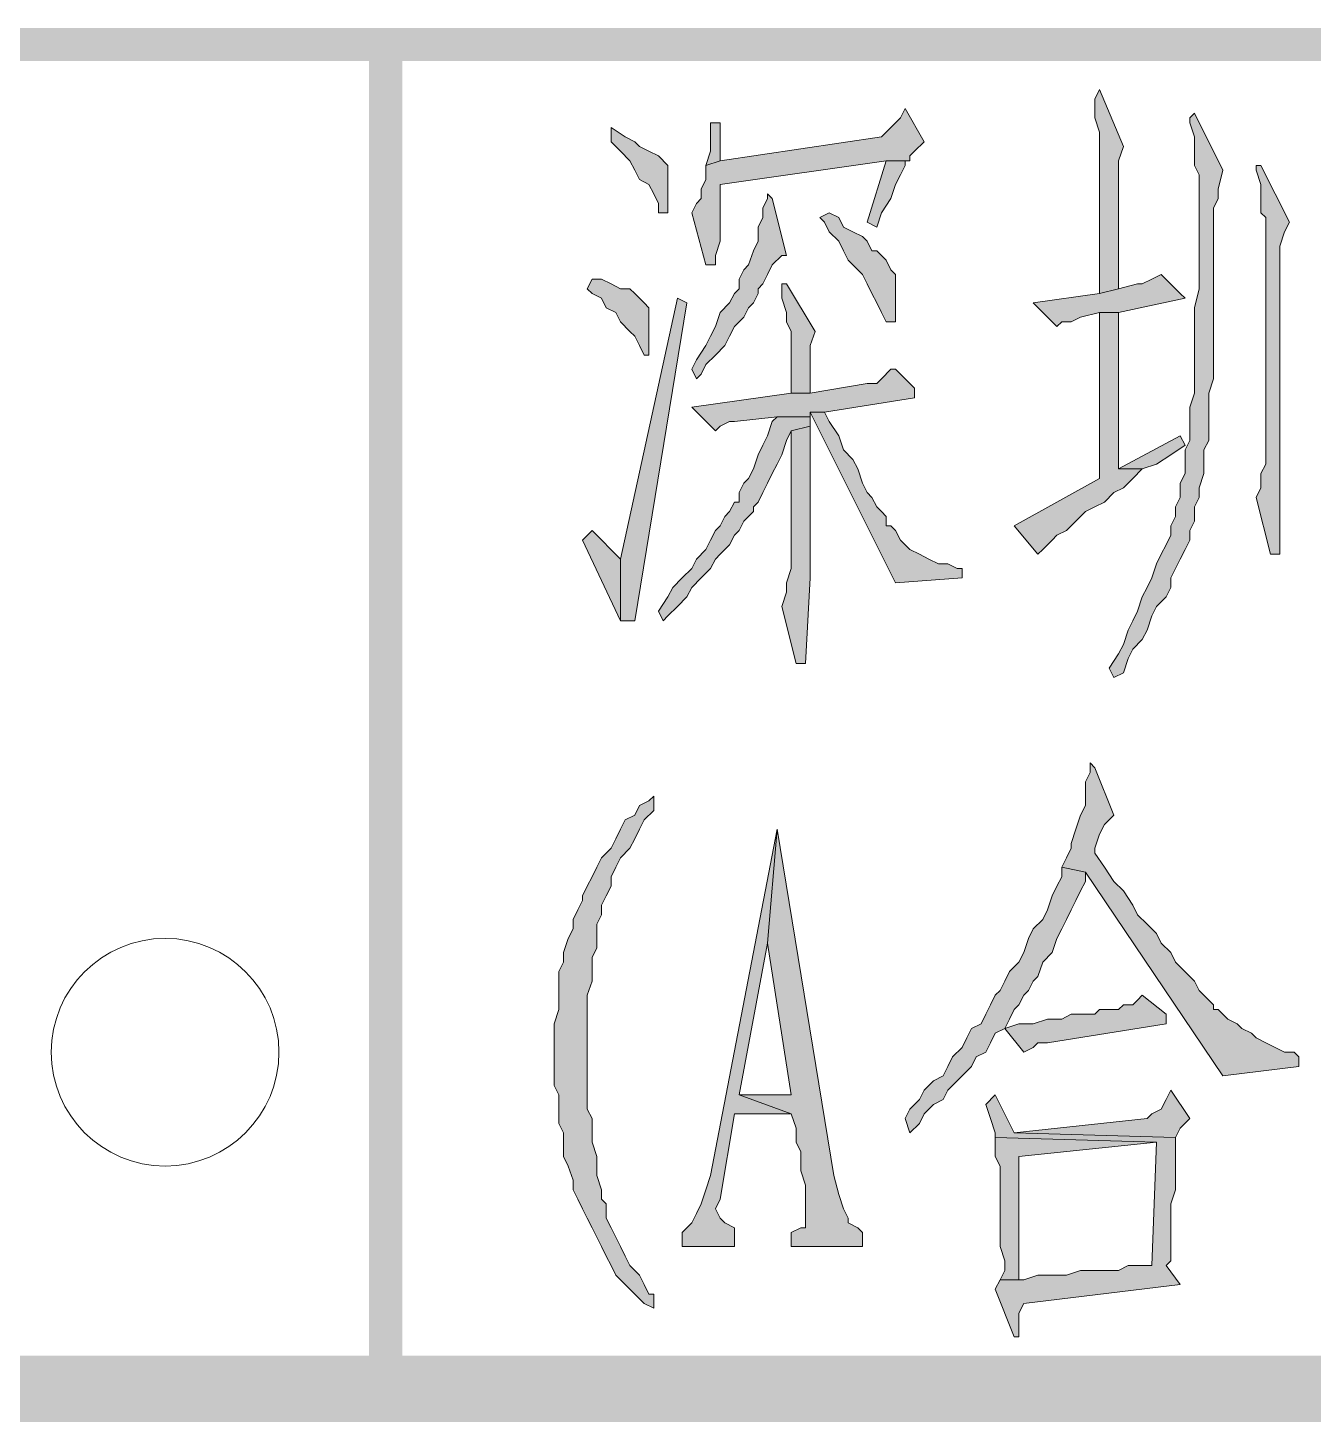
# Model space of a CAD drawing. Header units: millimetres. Extents: x 24 to 410, y 10 to 282.
# Drawn here: x 118.92 to 130.39, y 9.65 to 22.1 of the extents above; entities that cross this region are included whole.
import ezdxf

# ---------------------------------------------------------------- set-up
doc = ezdxf.new("R2010")
doc.units = ezdxf.units.MM

msp = doc.modelspace()

# ---------------------------------------------------------------- hatches: boundary and pattern name
h = msp.add_hatch(color=7)
h.dxf.hatch_style = 2
h.paths.add_polyline_path([(30.098965, 22.098), (30.098965, 21.801667), (410.082965, 22.098)])
h = msp.add_hatch(color=7)
h.dxf.hatch_style = 2
h.paths.add_polyline_path([(30.098965, 21.801667), (410.082965, 22.098), (410.082965, 21.801667)])
h = msp.add_hatch(color=7)
h.dxf.hatch_style = 2
h.paths.add_polyline_path([(122.258667, 21.971), (121.962333, 21.971), (122.258667, 9.948333)])
h = msp.add_hatch(color=7)
h.dxf.hatch_style = 2
h.paths.add_polyline_path([(121.962333, 21.971), (122.258667, 9.948333), (121.962333, 9.948333)])
h = msp.add_hatch(color=7)
h.dxf.hatch_style = 2
h.paths.add_polyline_path([(128.481667, 21.547667), (128.439333, 21.463), (128.439333, 21.293667), (128.481667, 21.166667), (128.481667, 19.727333), (128.651, 19.769667), (128.651, 20.785667), (128.651, 20.828), (128.651, 20.912667), (128.693333, 21.039667)])
h = msp.add_hatch(color=7)
h.dxf.hatch_style = 2
h.paths.add_polyline_path([(126.746, 21.378333), (126.703667, 21.293667), (126.619, 21.209), (126.576667, 21.166667), (126.534333, 21.124333), (125.095, 20.912667), (124.968, 20.870333), (124.968, 20.743333), (124.925667, 20.658667), (124.925667, 20.574), (124.883333, 20.531667), (124.841, 20.447), (124.968, 19.981333), (125.052667, 19.981333), (125.052667, 20.066), (125.095, 20.193), (125.095, 20.701), (126.576667, 20.912667), (126.788333, 20.912667), (126.788333, 20.955), (126.830667, 20.997333), (126.915333, 21.082)])
h = msp.add_hatch(color=7)
h.dxf.hatch_style = 2
h.paths.add_polyline_path([(129.328333, 21.336), (129.286, 21.293667), (129.286, 21.251333), (129.328333, 21.124333), (129.328333, 20.870333), (129.370667, 20.785667), (129.370667, 19.769667), (129.328333, 19.600333), (129.328333, 18.838333), (129.286, 18.711333), (129.286, 18.415), (129.243667, 18.330333), (129.243667, 18.118667), (129.201333, 18.034), (129.201333, 17.907), (129.159, 17.822333), (129.159, 17.737667), (129.116667, 17.653), (129.116667, 17.568333), (129.074333, 17.483667), (129.032, 17.399), (128.989667, 17.314333), (128.947333, 17.187333), (128.905, 17.102667), (128.862667, 17.018), (128.820333, 16.891), (128.778, 16.806333), (128.735667, 16.721667), (128.693333, 16.594667), (128.651, 16.51), (128.566333, 16.383), (128.608667, 16.298333), (128.693333, 16.340667), (128.735667, 16.467667), (128.778, 16.552333), (128.862667, 16.637), (128.905, 16.721667), (128.947333, 16.848667), (128.989667, 16.933333), (129.074333, 17.018), (129.116667, 17.102667), (129.116667, 17.187333), (129.159, 17.272), (129.201333, 17.356667), (129.243667, 17.441333), (129.286, 17.526), (129.286, 17.610667), (129.328333, 17.695333), (129.328333, 17.822333), (129.370667, 17.907), (129.370667, 17.991667), (129.413, 18.118667), (129.413, 18.330333), (129.455333, 18.415), (129.455333, 18.838333), (129.497667, 18.965333), (129.497667, 20.489333), (129.54, 20.574), (129.54, 20.658667), (129.582333, 20.828)])
h = msp.add_hatch(color=7)
h.dxf.hatch_style = 2
h.paths.add_polyline_path([(124.121333, 21.209), (124.121333, 21.082), (124.163667, 21.039667), (124.206, 20.997333), (124.290667, 20.912667), (124.333, 20.828), (124.375333, 20.743333), (124.46, 20.701), (124.502333, 20.616333), (124.544667, 20.531667), (124.544667, 20.447), (124.629333, 20.447), (124.629333, 20.870333), (124.544667, 20.955), (124.46, 20.997333), (124.375333, 21.039667), (124.333, 21.082), (124.248333, 21.124333)])
h = msp.add_hatch(color=7)
h.dxf.hatch_style = 2
h.paths.add_polyline_path([(125.095, 21.251333), (125.010333, 21.251333), (125.010333, 21.124333), (125.010333, 20.997333), (124.968, 20.870333), (125.095, 20.912667)])
h = msp.add_hatch(color=7)
h.dxf.hatch_style = 2
h.paths.add_polyline_path([(126.788333, 20.912667), (126.576667, 20.912667), (126.407333, 20.362333), (126.492, 20.32), (126.534333, 20.447), (126.619, 20.574), (126.661333, 20.701), (126.703667, 20.785667), (126.746, 20.870333), (126.746, 20.912667)])
h = msp.add_hatch(color=7)
h.dxf.hatch_style = 2
h.paths.add_polyline_path([(129.921, 20.870333), (129.878667, 20.870333), (129.878667, 20.828), (129.921, 20.701), (129.921, 20.447), (129.963333, 20.404667), (129.963333, 18.499667), (129.963333, 18.288), (129.963333, 18.203333), (129.921, 18.118667), (129.921, 17.991667), (129.878667, 17.907), (130.005667, 17.399), (130.090333, 17.399), (130.090333, 18.034), (130.090333, 20.150667), (130.132667, 20.277667), (130.175, 20.362333)])
h = msp.add_hatch(color=7)
h.dxf.hatch_style = 2
h.paths.add_polyline_path([(125.518333, 20.616333), (125.518333, 20.574), (125.476, 20.489333), (125.476, 20.404667), (125.433667, 20.32), (125.433667, 20.193), (125.391333, 20.108333), (125.349, 19.981333), (125.306667, 19.939), (125.264333, 19.854333), (125.264333, 19.769667), (125.222, 19.727333), (125.179667, 19.642667), (125.095, 19.558), (125.052667, 19.431), (125.010333, 19.346333), (124.968, 19.261667), (124.883333, 19.134667), (124.841, 19.05), (124.883333, 18.965333), (124.925667, 19.007667), (124.968, 19.092333), (125.052667, 19.177), (125.137333, 19.261667), (125.179667, 19.346333), (125.222, 19.431), (125.306667, 19.515667), (125.349, 19.600333), (125.391333, 19.642667), (125.433667, 19.727333), (125.433667, 19.769667), (125.476, 19.812), (125.518333, 19.896667), (125.560667, 19.981333), (125.645333, 20.066), (125.687667, 20.066), (125.560667, 20.574)])
h = msp.add_hatch(color=7)
h.dxf.hatch_style = 2
h.paths.add_polyline_path([(126.068667, 20.447), (125.984, 20.404667), (126.026333, 20.362333), (126.068667, 20.277667), (126.153333, 20.193), (126.195667, 20.108333), (126.238, 20.023667), (126.322667, 19.939), (126.365, 19.896667), (126.407333, 19.812), (126.449667, 19.727333), (126.492, 19.642667), (126.534333, 19.558), (126.576667, 19.473333), (126.661333, 19.473333), (126.661333, 19.642667), (126.661333, 19.896667), (126.619, 19.939), (126.576667, 20.023667), (126.492, 20.108333), (126.449667, 20.108333), (126.407333, 20.193), (126.365, 20.235333), (126.280333, 20.277667), (126.195667, 20.32), (126.153333, 20.404667)])
h = msp.add_hatch(color=7)
h.dxf.hatch_style = 2
h.paths.add_polyline_path([(123.952, 19.854333), (123.909667, 19.769667), (123.952, 19.727333), (124.036667, 19.685), (124.079, 19.600333), (124.163667, 19.558), (124.206, 19.473333), (124.290667, 19.388667), (124.333, 19.346333), (124.375333, 19.261667), (124.417667, 19.177), (124.46, 19.177), (124.46, 19.346333), (124.46, 19.600333), (124.417667, 19.642667), (124.333, 19.727333), (124.290667, 19.769667), (124.206, 19.769667), (124.121333, 19.812), (124.036667, 19.854333)])
h = msp.add_hatch(color=7)
h.dxf.hatch_style = 2
h.paths.add_polyline_path([(125.687667, 19.812), (125.645333, 19.812), (125.645333, 19.685), (125.687667, 19.558), (125.687667, 19.473333), (125.73, 19.388667), (125.73, 18.838333), (125.899333, 18.838333), (125.899333, 19.261667), (125.941667, 19.388667)])
h = msp.add_hatch(color=7)
h.dxf.hatch_style = 2
h.paths.add_polyline_path([(129.032, 19.896667), (128.947333, 19.854333), (128.862667, 19.812), (128.820333, 19.812), (128.651, 19.769667), (128.481667, 19.727333), (127.889, 19.642667), (128.100667, 19.431), (128.143, 19.473333), (128.227667, 19.473333), (128.312333, 19.515667), (128.481667, 19.558), (128.651, 19.558), (129.243667, 19.685), (129.201333, 19.727333)])
h = msp.add_hatch(color=7)
h.dxf.hatch_style = 2
h.paths.add_polyline_path([(124.714, 19.685), (124.206, 17.356667), (124.206, 16.806333), (124.333, 16.806333), (124.798667, 19.642667)])
h = msp.add_hatch(color=7)
h.dxf.hatch_style = 2
h.paths.add_polyline_path([(128.651, 19.558), (128.481667, 19.558), (128.481667, 18.076333), (127.719667, 17.653), (127.931333, 17.399), (127.973667, 17.441333), (128.016, 17.483667), (128.058333, 17.526), (128.100667, 17.568333), (128.185333, 17.610667), (128.227667, 17.653), (128.27, 17.695333), (128.354667, 17.78), (128.439333, 17.822333), (128.524, 17.864667), (128.608667, 17.949333), (128.693333, 17.991667), (128.778, 18.076333), (128.862667, 18.161), (128.651, 18.161), (128.651, 18.245667), (128.651, 18.838333), (128.651, 19.007667)])
h = msp.add_hatch(color=7)
h.dxf.hatch_style = 2
h.paths.add_polyline_path([(126.661333, 19.05), (126.619, 19.05), (126.534333, 18.965333), (126.492, 18.923), (126.407333, 18.923), (125.899333, 18.838333), (125.73, 18.838333), (124.841, 18.711333), (125.052667, 18.499667), (125.095, 18.542), (125.179667, 18.584333), (125.222, 18.584333), (125.603, 18.626667), (125.899333, 18.626667), (125.899333, 18.669), (126.026333, 18.669), (126.830667, 18.796), (126.830667, 18.880667)])
h = msp.add_hatch(color=7)
h.dxf.hatch_style = 2
h.paths.add_polyline_path([(126.026333, 18.669), (125.899333, 18.669), (126.661333, 17.145), (127.254, 17.187333), (127.254, 17.272), (127.211667, 17.272), (127.127, 17.314333), (127.042333, 17.314333), (126.957667, 17.356667), (126.873, 17.399), (126.788333, 17.441333), (126.746, 17.483667), (126.703667, 17.526), (126.661333, 17.610667), (126.619, 17.653), (126.576667, 17.653), (126.576667, 17.737667), (126.534333, 17.78), (126.492, 17.822333), (126.449667, 17.907), (126.407333, 17.949333), (126.365, 18.034), (126.322667, 18.161), (126.280333, 18.245667), (126.195667, 18.330333), (126.153333, 18.457333), (126.068667, 18.584333)])
h = msp.add_hatch(color=7)
h.dxf.hatch_style = 2
h.paths.add_polyline_path([(125.899333, 18.626667), (125.603, 18.626667), (125.560667, 18.584333), (125.518333, 18.457333), (125.476, 18.372667), (125.433667, 18.288), (125.391333, 18.161), (125.349, 18.076333), (125.306667, 18.034), (125.264333, 17.949333), (125.264333, 17.864667), (125.222, 17.864667), (125.179667, 17.78), (125.137333, 17.737667), (125.095, 17.653), (125.052667, 17.610667), (125.010333, 17.526), (124.968, 17.441333), (124.883333, 17.356667), (124.841, 17.272), (124.756333, 17.187333), (124.671667, 17.102667), (124.629333, 17.018), (124.544667, 16.891), (124.587, 16.806333), (124.629333, 16.848667), (124.714, 16.933333), (124.798667, 17.018), (124.841, 17.102667), (124.925667, 17.187333), (125.010333, 17.272), (125.052667, 17.356667), (125.095, 17.399), (125.179667, 17.483667), (125.222, 17.568333), (125.264333, 17.610667), (125.306667, 17.695333), (125.349, 17.737667), (125.391333, 17.78), (125.391333, 17.822333), (125.433667, 17.864667), (125.476, 17.949333), (125.518333, 18.034), (125.560667, 18.118667), (125.603, 18.203333), (125.645333, 18.288), (125.687667, 18.415), (125.73, 18.499667), (125.899333, 18.542)])
h = msp.add_hatch(color=7)
h.dxf.hatch_style = 2
h.paths.add_polyline_path([(125.899333, 18.542), (125.73, 18.499667), (125.73, 17.272), (125.687667, 17.145), (125.687667, 17.060333), (125.645333, 16.933333), (125.772333, 16.425333), (125.857, 16.425333), (125.899333, 17.187333), (125.899333, 18.118667), (125.899333, 18.245667)])
h = msp.add_hatch(color=7)
h.dxf.hatch_style = 2
h.paths.add_polyline_path([(129.201333, 18.457333), (128.651, 18.161), (128.862667, 18.161), (128.989667, 18.203333), (129.116667, 18.288), (129.243667, 18.372667)])
h = msp.add_hatch(color=7)
h.dxf.hatch_style = 2
h.paths.add_polyline_path([(123.952, 17.610667), (123.867333, 17.526), (124.206, 16.806333), (124.206, 17.356667)])
h = msp.add_hatch(color=7)
h.dxf.hatch_style = 2
h.paths.add_polyline_path([(128.397, 15.536333), (128.397, 15.451667), (128.354667, 15.367), (128.354667, 15.155333), (128.312333, 15.070667), (128.27, 14.943667), (128.227667, 14.816667), (128.227667, 14.774333), (128.185333, 14.689667), (128.143, 14.605), (128.354667, 14.562667), (129.582333, 12.742333), (130.259667, 12.827), (130.259667, 12.911667), (130.217333, 12.954), (130.132667, 12.954), (130.048, 12.996333), (129.963333, 13.038667), (129.878667, 13.081), (129.836333, 13.123333), (129.751667, 13.165667), (129.709333, 13.208), (129.624667, 13.250333), (129.582333, 13.292667), (129.54, 13.335), (129.497667, 13.335), (129.497667, 13.377333), (129.455333, 13.419667), (129.413, 13.462), (129.370667, 13.504333), (129.328333, 13.589), (129.286, 13.631333), (129.201333, 13.716), (129.159, 13.758333), (129.116667, 13.843), (129.032, 13.927667), (128.989667, 14.012333), (128.905, 14.097), (128.820333, 14.181667), (128.778, 14.266333), (128.693333, 14.393333), (128.608667, 14.478), (128.524, 14.605), (128.439333, 14.732), (128.439333, 14.774333), (128.481667, 14.901333), (128.524, 14.986), (128.566333, 15.028333), (128.608667, 15.070667), (128.439333, 15.494)])
h = msp.add_hatch(color=7)
h.dxf.hatch_style = 2
h.paths.add_polyline_path([(124.502333, 15.24), (124.46, 15.197667), (124.375333, 15.155333), (124.333, 15.070667), (124.248333, 15.028333), (124.206, 14.943667), (124.163667, 14.859), (124.121333, 14.774333), (124.036667, 14.689667), (123.994333, 14.605), (123.952, 14.520333), (123.909667, 14.435667), (123.867333, 14.351), (123.867333, 14.308667), (123.825, 14.224), (123.782667, 14.139333), (123.782667, 14.054667), (123.740333, 13.97), (123.698, 13.843), (123.698, 13.758333), (123.655667, 13.673667), (123.655667, 13.335), (123.613333, 13.208), (123.613333, 13.081), (123.613333, 12.954), (123.613333, 12.657667), (123.655667, 12.573), (123.655667, 12.319), (123.698, 12.234333), (123.698, 12.022667), (123.740333, 11.938), (123.782667, 11.811), (123.782667, 11.726333), (123.825, 11.641667), (123.867333, 11.557), (123.909667, 11.472333), (123.952, 11.387667), (123.994333, 11.303), (124.036667, 11.218333), (124.079, 11.133667), (124.121333, 11.049), (124.163667, 10.964333), (124.248333, 10.879667), (124.290667, 10.837333), (124.375333, 10.752667), (124.417667, 10.710333), (124.502333, 10.668), (124.502333, 10.795), (124.46, 10.795), (124.417667, 10.879667), (124.375333, 10.964333), (124.290667, 11.049), (124.248333, 11.133667), (124.206, 11.218333), (124.163667, 11.303), (124.121333, 11.387667), (124.079, 11.472333), (124.079, 11.599333), (124.036667, 11.641667), (124.036667, 11.726333), (123.994333, 11.853333), (123.994333, 12.022667), (123.952, 12.149667), (123.952, 12.361333), (123.909667, 12.446), (123.909667, 13.462), (123.952, 13.589), (123.952, 13.800667), (123.994333, 13.885333), (123.994333, 14.097), (124.036667, 14.181667), (124.036667, 14.266333), (124.079, 14.351), (124.121333, 14.435667), (124.121333, 14.520333), (124.163667, 14.605), (124.206, 14.689667), (124.290667, 14.774333), (124.333, 14.859), (124.375333, 14.943667), (124.417667, 15.028333), (124.502333, 15.113)])
h = msp.add_hatch(color=7)
h.dxf.hatch_style = 2
h.paths.add_polyline_path([(125.603, 14.943667), (125.010333, 11.853333), (124.968, 11.726333), (124.925667, 11.599333), (124.883333, 11.514667), (124.841, 11.43), (124.798667, 11.387667), (124.756333, 11.345333), (124.756333, 11.218333), (125.222, 11.218333), (125.222, 11.387667), (125.137333, 11.43), (125.095, 11.472333), (125.052667, 11.557), (125.095, 11.641667), (125.222, 12.403667), (125.73, 12.403667), (125.264333, 12.573), (125.518333, 13.927667)])
h = msp.add_hatch(color=7)
h.dxf.hatch_style = 2
h.paths.add_polyline_path([(125.603, 14.943667), (125.518333, 13.927667), (125.73, 12.573), (125.264333, 12.573), (125.73, 12.403667), (125.772333, 12.276667), (125.772333, 12.149667), (125.814667, 12.065), (125.814667, 11.895667), (125.857, 11.768667), (125.857, 11.387667), (125.814667, 11.387667), (125.73, 11.345333), (125.73, 11.218333), (126.365, 11.218333), (126.365, 11.345333), (126.322667, 11.387667), (126.238, 11.43), (126.238, 11.472333), (126.195667, 11.557), (126.153333, 11.684), (126.111, 11.853333)])
h = msp.add_hatch(color=7)
h.dxf.hatch_style = 2
h.paths.add_polyline_path([(128.143, 14.605), (128.143, 14.520333), (128.100667, 14.435667), (128.058333, 14.351), (128.016, 14.224), (127.973667, 14.139333), (127.889, 14.054667), (127.846667, 13.97), (127.804333, 13.843), (127.762, 13.758333), (127.719667, 13.716), (127.677333, 13.673667), (127.635, 13.589), (127.592667, 13.504333), (127.550333, 13.462), (127.508, 13.377333), (127.465667, 13.292667), (127.423333, 13.208), (127.338667, 13.165667), (127.296333, 13.081), (127.254, 12.996333), (127.169333, 12.911667), (127.127, 12.827), (127.084667, 12.742333), (127, 12.7), (126.915333, 12.615333), (126.873, 12.530667), (126.788333, 12.446), (126.746, 12.361333), (126.788333, 12.234333), (126.873, 12.319), (126.915333, 12.403667), (127, 12.488333), (127.084667, 12.530667), (127.127, 12.615333), (127.211667, 12.7), (127.254, 12.742333), (127.338667, 12.827), (127.381, 12.911667), (127.465667, 12.954), (127.508, 13.038667), (127.550333, 13.123333), (127.635, 13.165667), (127.677333, 13.250333), (127.719667, 13.335), (127.762, 13.377333), (127.804333, 13.462), (127.846667, 13.504333), (127.889, 13.589), (127.931333, 13.631333), (127.973667, 13.758333), (128.058333, 13.843), (128.100667, 13.97), (128.143, 14.054667), (128.185333, 14.139333), (128.227667, 14.224), (128.27, 14.308667), (128.312333, 14.393333), (128.354667, 14.478), (128.354667, 14.562667)])
h = msp.add_hatch(color=7)
h.dxf.hatch_style = 2
h.paths.add_polyline_path([(128.862667, 13.462), (128.820333, 13.419667), (128.778, 13.377333), (128.693333, 13.377333), (128.651, 13.335), (128.481667, 13.335), (128.439333, 13.292667), (128.227667, 13.292667), (128.143, 13.250333), (128.016, 13.250333), (127.889, 13.208), (127.762, 13.208), (127.635, 13.165667), (127.804333, 12.954), (127.889, 12.996333), (127.931333, 13.038667), (128.016, 13.038667), (129.074333, 13.208), (129.074333, 13.292667)])
h = msp.add_hatch(color=7)
h.dxf.hatch_style = 2
h.paths.add_polyline_path([(127.550333, 12.573), (127.465667, 12.488333), (127.508, 12.361333), (127.550333, 12.234333), (127.550333, 12.192), (128.989667, 12.149667), (128.947333, 11.049), (128.735667, 11.049), (128.651, 11.006667), (128.312333, 11.006667), (128.185333, 10.964333), (127.931333, 10.964333), (127.804333, 10.922), (127.592667, 10.922), (127.550333, 10.837333), (127.719667, 10.414), (127.762, 10.414), (127.762, 10.625667), (127.804333, 10.710333), (129.201333, 10.879667), (129.074333, 11.049), (129.116667, 11.091333), (129.116667, 11.599333), (129.159, 11.726333), (129.159, 12.192), (127.719667, 12.234333)])
h = msp.add_hatch(color=7)
h.dxf.hatch_style = 2
h.paths.add_polyline_path([(129.116667, 12.615333), (129.074333, 12.530667), (129.032, 12.446), (128.947333, 12.403667), (128.905, 12.361333), (127.719667, 12.234333), (129.159, 12.192), (129.201333, 12.276667), (129.286, 12.361333)])
h = msp.add_hatch(color=7)
h.dxf.hatch_style = 2
h.paths.add_polyline_path([(127.550333, 12.192), (127.550333, 12.022667), (127.592667, 11.938), (127.592667, 11.218333), (127.635, 11.091333), (127.635, 11.006667), (127.592667, 10.922), (127.762, 10.922), (127.762, 10.964333), (127.762, 12.022667), (128.989667, 12.149667)])
h = msp.add_hatch(color=7)
h.dxf.hatch_style = 2
h.paths.add_polyline_path([(30.395333, 10.244667), (29.802667, 9.652), (409.786667, 10.244667)])
h = msp.add_hatch(color=7)
h.dxf.hatch_style = 2
h.paths.add_polyline_path([(29.802667, 9.652), (409.786667, 10.244667), (410.379333, 9.652)])

# ---------------------------------------------------------------- linework, layer by layer
at = {"color": 7, "lineweight": 0}
for points in [[(128.481667, 21.547667), (128.439333, 21.463), (128.439333, 21.293667), (128.481667, 21.166667), (128.481667, 19.727333), (128.651, 19.769667), (128.651, 20.785667), (128.651, 20.828), (128.651, 20.912667), (128.693333, 21.039667)], [(126.746, 21.378333), (126.703667, 21.293667), (126.619, 21.209), (126.576667, 21.166667), (126.534333, 21.124333), (125.095, 20.912667), (124.968, 20.870333), (124.968, 20.743333), (124.925667, 20.658667), (124.925667, 20.574), (124.883333, 20.531667), (124.841, 20.447), (124.968, 19.981333), (125.052667, 19.981333), (125.052667, 20.066), (125.095, 20.193), (125.095, 20.701), (126.576667, 20.912667), (126.788333, 20.912667), (126.788333, 20.955), (126.830667, 20.997333), (126.915333, 21.082)], [(129.328333, 21.336), (129.286, 21.293667), (129.286, 21.251333), (129.328333, 21.124333), (129.328333, 20.870333), (129.370667, 20.785667), (129.370667, 19.769667), (129.328333, 19.600333), (129.328333, 18.838333), (129.286, 18.711333), (129.286, 18.415), (129.243667, 18.330333), (129.243667, 18.118667), (129.201333, 18.034), (129.201333, 17.907), (129.159, 17.822333), (129.159, 17.737667), (129.116667, 17.653), (129.116667, 17.568333), (129.074333, 17.483667), (129.032, 17.399), (128.989667, 17.314333), (128.947333, 17.187333), (128.905, 17.102667), (128.862667, 17.018), (128.820333, 16.891), (128.778, 16.806333), (128.735667, 16.721667), (128.693333, 16.594667), (128.651, 16.51), (128.566333, 16.383), (128.608667, 16.298333), (128.693333, 16.340667), (128.735667, 16.467667), (128.778, 16.552333), (128.862667, 16.637), (128.905, 16.721667), (128.947333, 16.848667), (128.989667, 16.933333), (129.074333, 17.018), (129.116667, 17.102667), (129.116667, 17.187333), (129.159, 17.272), (129.201333, 17.356667), (129.243667, 17.441333), (129.286, 17.526), (129.286, 17.610667), (129.328333, 17.695333), (129.328333, 17.822333), (129.370667, 17.907), (129.370667, 17.991667), (129.413, 18.118667), (129.413, 18.330333), (129.455333, 18.415), (129.455333, 18.838333), (129.497667, 18.965333), (129.497667, 20.489333), (129.54, 20.574), (129.54, 20.658667), (129.582333, 20.828)], [(124.121333, 21.209), (124.121333, 21.082), (124.163667, 21.039667), (124.206, 20.997333), (124.290667, 20.912667), (124.333, 20.828), (124.375333, 20.743333), (124.46, 20.701), (124.502333, 20.616333), (124.544667, 20.531667), (124.544667, 20.447), (124.629333, 20.447), (124.629333, 20.870333), (124.544667, 20.955), (124.46, 20.997333), (124.375333, 21.039667), (124.333, 21.082), (124.248333, 21.124333)], [(125.095, 21.251333), (125.010333, 21.251333), (125.010333, 21.124333), (125.010333, 20.997333), (124.968, 20.870333), (125.095, 20.912667)], [(126.788333, 20.912667), (126.576667, 20.912667), (126.407333, 20.362333), (126.492, 20.32), (126.534333, 20.447), (126.619, 20.574), (126.661333, 20.701), (126.703667, 20.785667), (126.746, 20.870333), (126.746, 20.912667)], [(129.921, 20.870333), (129.878667, 20.870333), (129.878667, 20.828), (129.921, 20.701), (129.921, 20.447), (129.963333, 20.404667), (129.963333, 18.499667), (129.963333, 18.288), (129.963333, 18.203333), (129.921, 18.118667), (129.921, 17.991667), (129.878667, 17.907), (130.005667, 17.399), (130.090333, 17.399), (130.090333, 18.034), (130.090333, 20.150667), (130.132667, 20.277667), (130.175, 20.362333)], [(125.518333, 20.616333), (125.518333, 20.574), (125.476, 20.489333), (125.476, 20.404667), (125.433667, 20.32), (125.433667, 20.193), (125.391333, 20.108333), (125.349, 19.981333), (125.306667, 19.939), (125.264333, 19.854333), (125.264333, 19.769667), (125.222, 19.727333), (125.179667, 19.642667), (125.095, 19.558), (125.052667, 19.431), (125.010333, 19.346333), (124.968, 19.261667), (124.883333, 19.134667), (124.841, 19.05), (124.883333, 18.965333), (124.925667, 19.007667), (124.968, 19.092333), (125.052667, 19.177), (125.137333, 19.261667), (125.179667, 19.346333), (125.222, 19.431), (125.306667, 19.515667), (125.349, 19.600333), (125.391333, 19.642667), (125.433667, 19.727333), (125.433667, 19.769667), (125.476, 19.812), (125.518333, 19.896667), (125.560667, 19.981333), (125.645333, 20.066), (125.687667, 20.066), (125.560667, 20.574)], [(126.068667, 20.447), (125.984, 20.404667), (126.026333, 20.362333), (126.068667, 20.277667), (126.153333, 20.193), (126.195667, 20.108333), (126.238, 20.023667), (126.322667, 19.939), (126.365, 19.896667), (126.407333, 19.812), (126.449667, 19.727333), (126.492, 19.642667), (126.534333, 19.558), (126.576667, 19.473333), (126.661333, 19.473333), (126.661333, 19.642667), (126.661333, 19.896667), (126.619, 19.939), (126.576667, 20.023667), (126.492, 20.108333), (126.449667, 20.108333), (126.407333, 20.193), (126.365, 20.235333), (126.280333, 20.277667), (126.195667, 20.32), (126.153333, 20.404667)], [(123.952, 19.854333), (123.909667, 19.769667), (123.952, 19.727333), (124.036667, 19.685), (124.079, 19.600333), (124.163667, 19.558), (124.206, 19.473333), (124.290667, 19.388667), (124.333, 19.346333), (124.375333, 19.261667), (124.417667, 19.177), (124.46, 19.177), (124.46, 19.346333), (124.46, 19.600333), (124.417667, 19.642667), (124.333, 19.727333), (124.290667, 19.769667), (124.206, 19.769667), (124.121333, 19.812), (124.036667, 19.854333)], [(125.687667, 19.812), (125.645333, 19.812), (125.645333, 19.685), (125.687667, 19.558), (125.687667, 19.473333), (125.73, 19.388667), (125.73, 18.838333), (125.899333, 18.838333), (125.899333, 19.261667), (125.941667, 19.388667)], [(129.032, 19.896667), (128.947333, 19.854333), (128.862667, 19.812), (128.820333, 19.812), (128.651, 19.769667), (128.481667, 19.727333), (127.889, 19.642667), (128.100667, 19.431), (128.143, 19.473333), (128.227667, 19.473333), (128.312333, 19.515667), (128.481667, 19.558), (128.651, 19.558), (129.243667, 19.685), (129.201333, 19.727333)], [(124.714, 19.685), (124.206, 17.356667), (124.206, 16.806333), (124.333, 16.806333), (124.798667, 19.642667)], [(128.651, 19.558), (128.481667, 19.558), (128.481667, 18.076333), (127.719667, 17.653), (127.931333, 17.399), (127.973667, 17.441333), (128.016, 17.483667), (128.058333, 17.526), (128.100667, 17.568333), (128.185333, 17.610667), (128.227667, 17.653), (128.27, 17.695333), (128.354667, 17.78), (128.439333, 17.822333), (128.524, 17.864667), (128.608667, 17.949333), (128.693333, 17.991667), (128.778, 18.076333), (128.862667, 18.161), (128.651, 18.161), (128.651, 18.245667), (128.651, 18.838333), (128.651, 19.007667)], [(126.661333, 19.05), (126.619, 19.05), (126.534333, 18.965333), (126.492, 18.923), (126.407333, 18.923), (125.899333, 18.838333), (125.73, 18.838333), (124.841, 18.711333), (125.052667, 18.499667), (125.095, 18.542), (125.179667, 18.584333), (125.222, 18.584333), (125.603, 18.626667), (125.899333, 18.626667), (125.899333, 18.669), (126.026333, 18.669), (126.830667, 18.796), (126.830667, 18.880667)], [(126.026333, 18.669), (125.899333, 18.669), (126.661333, 17.145), (127.254, 17.187333), (127.254, 17.272), (127.211667, 17.272), (127.127, 17.314333), (127.042333, 17.314333), (126.957667, 17.356667), (126.873, 17.399), (126.788333, 17.441333), (126.746, 17.483667), (126.703667, 17.526), (126.661333, 17.610667), (126.619, 17.653), (126.576667, 17.653), (126.576667, 17.737667), (126.534333, 17.78), (126.492, 17.822333), (126.449667, 17.907), (126.407333, 17.949333), (126.365, 18.034), (126.322667, 18.161), (126.280333, 18.245667), (126.195667, 18.330333), (126.153333, 18.457333), (126.068667, 18.584333)], [(125.899333, 18.626667), (125.603, 18.626667), (125.560667, 18.584333), (125.518333, 18.457333), (125.476, 18.372667), (125.433667, 18.288), (125.391333, 18.161), (125.349, 18.076333), (125.306667, 18.034), (125.264333, 17.949333), (125.264333, 17.864667), (125.222, 17.864667), (125.179667, 17.78), (125.137333, 17.737667), (125.095, 17.653), (125.052667, 17.610667), (125.010333, 17.526), (124.968, 17.441333), (124.883333, 17.356667), (124.841, 17.272), (124.756333, 17.187333), (124.671667, 17.102667), (124.629333, 17.018), (124.544667, 16.891), (124.587, 16.806333), (124.629333, 16.848667), (124.714, 16.933333), (124.798667, 17.018), (124.841, 17.102667), (124.925667, 17.187333), (125.010333, 17.272), (125.052667, 17.356667), (125.095, 17.399), (125.179667, 17.483667), (125.222, 17.568333), (125.264333, 17.610667), (125.306667, 17.695333), (125.349, 17.737667), (125.391333, 17.78), (125.391333, 17.822333), (125.433667, 17.864667), (125.476, 17.949333), (125.518333, 18.034), (125.560667, 18.118667), (125.603, 18.203333), (125.645333, 18.288), (125.687667, 18.415), (125.73, 18.499667), (125.899333, 18.542)], [(125.899333, 18.542), (125.73, 18.499667), (125.73, 17.272), (125.687667, 17.145), (125.687667, 17.060333), (125.645333, 16.933333), (125.772333, 16.425333), (125.857, 16.425333), (125.899333, 17.187333), (125.899333, 18.118667), (125.899333, 18.245667)], [(129.201333, 18.457333), (128.651, 18.161), (128.862667, 18.161), (128.989667, 18.203333), (129.116667, 18.288), (129.243667, 18.372667)], [(123.952, 17.610667), (123.867333, 17.526), (124.206, 16.806333), (124.206, 17.356667)], [(128.397, 15.536333), (128.397, 15.451667), (128.354667, 15.367), (128.354667, 15.155333), (128.312333, 15.070667), (128.27, 14.943667), (128.227667, 14.816667), (128.227667, 14.774333), (128.185333, 14.689667), (128.143, 14.605), (128.354667, 14.562667), (129.582333, 12.742333), (130.259667, 12.827), (130.259667, 12.911667), (130.217333, 12.954), (130.132667, 12.954), (130.048, 12.996333), (129.963333, 13.038667), (129.878667, 13.081), (129.836333, 13.123333), (129.751667, 13.165667), (129.709333, 13.208), (129.624667, 13.250333), (129.582333, 13.292667), (129.54, 13.335), (129.497667, 13.335), (129.497667, 13.377333), (129.455333, 13.419667), (129.413, 13.462), (129.370667, 13.504333), (129.328333, 13.589), (129.286, 13.631333), (129.201333, 13.716), (129.159, 13.758333), (129.116667, 13.843), (129.032, 13.927667), (128.989667, 14.012333), (128.905, 14.097), (128.820333, 14.181667), (128.778, 14.266333), (128.693333, 14.393333), (128.608667, 14.478), (128.524, 14.605), (128.439333, 14.732), (128.439333, 14.774333), (128.481667, 14.901333), (128.524, 14.986), (128.566333, 15.028333), (128.608667, 15.070667), (128.439333, 15.494)], [(124.502333, 15.24), (124.46, 15.197667), (124.375333, 15.155333), (124.333, 15.070667), (124.248333, 15.028333), (124.206, 14.943667), (124.163667, 14.859), (124.121333, 14.774333), (124.036667, 14.689667), (123.994333, 14.605), (123.952, 14.520333), (123.909667, 14.435667), (123.867333, 14.351), (123.867333, 14.308667), (123.825, 14.224), (123.782667, 14.139333), (123.782667, 14.054667), (123.740333, 13.97), (123.698, 13.843), (123.698, 13.758333), (123.655667, 13.673667), (123.655667, 13.335), (123.613333, 13.208), (123.613333, 13.081), (123.613333, 12.954), (123.613333, 12.657667), (123.655667, 12.573), (123.655667, 12.319), (123.698, 12.234333), (123.698, 12.022667), (123.740333, 11.938), (123.782667, 11.811), (123.782667, 11.726333), (123.825, 11.641667), (123.867333, 11.557), (123.909667, 11.472333), (123.952, 11.387667), (123.994333, 11.303), (124.036667, 11.218333), (124.079, 11.133667), (124.121333, 11.049), (124.163667, 10.964333), (124.248333, 10.879667), (124.290667, 10.837333), (124.375333, 10.752667), (124.417667, 10.710333), (124.502333, 10.668), (124.502333, 10.795), (124.46, 10.795), (124.417667, 10.879667), (124.375333, 10.964333), (124.290667, 11.049), (124.248333, 11.133667), (124.206, 11.218333), (124.163667, 11.303), (124.121333, 11.387667), (124.079, 11.472333), (124.079, 11.599333), (124.036667, 11.641667), (124.036667, 11.726333), (123.994333, 11.853333), (123.994333, 12.022667), (123.952, 12.149667), (123.952, 12.361333), (123.909667, 12.446), (123.909667, 13.462), (123.952, 13.589), (123.952, 13.800667), (123.994333, 13.885333), (123.994333, 14.097), (124.036667, 14.181667), (124.036667, 14.266333), (124.079, 14.351), (124.121333, 14.435667), (124.121333, 14.520333), (124.163667, 14.605), (124.206, 14.689667), (124.290667, 14.774333), (124.333, 14.859), (124.375333, 14.943667), (124.417667, 15.028333), (124.502333, 15.113)], [(125.603, 14.943667), (125.010333, 11.853333), (124.968, 11.726333), (124.925667, 11.599333), (124.883333, 11.514667), (124.841, 11.43), (124.798667, 11.387667), (124.756333, 11.345333), (124.756333, 11.218333), (125.222, 11.218333), (125.222, 11.387667), (125.137333, 11.43), (125.095, 11.472333), (125.052667, 11.557), (125.095, 11.641667), (125.222, 12.403667), (125.73, 12.403667), (125.264333, 12.573), (125.518333, 13.927667)], [(125.603, 14.943667), (125.518333, 13.927667), (125.73, 12.573), (125.264333, 12.573), (125.73, 12.403667), (125.772333, 12.276667), (125.772333, 12.149667), (125.814667, 12.065), (125.814667, 11.895667), (125.857, 11.768667), (125.857, 11.387667), (125.814667, 11.387667), (125.73, 11.345333), (125.73, 11.218333), (126.365, 11.218333), (126.365, 11.345333), (126.322667, 11.387667), (126.238, 11.43), (126.238, 11.472333), (126.195667, 11.557), (126.153333, 11.684), (126.111, 11.853333)], [(128.143, 14.605), (128.143, 14.520333), (128.100667, 14.435667), (128.058333, 14.351), (128.016, 14.224), (127.973667, 14.139333), (127.889, 14.054667), (127.846667, 13.97), (127.804333, 13.843), (127.762, 13.758333), (127.719667, 13.716), (127.677333, 13.673667), (127.635, 13.589), (127.592667, 13.504333), (127.550333, 13.462), (127.508, 13.377333), (127.465667, 13.292667), (127.423333, 13.208), (127.338667, 13.165667), (127.296333, 13.081), (127.254, 12.996333), (127.169333, 12.911667), (127.127, 12.827), (127.084667, 12.742333), (127, 12.7), (126.915333, 12.615333), (126.873, 12.530667), (126.788333, 12.446), (126.746, 12.361333), (126.788333, 12.234333), (126.873, 12.319), (126.915333, 12.403667), (127, 12.488333), (127.084667, 12.530667), (127.127, 12.615333), (127.211667, 12.7), (127.254, 12.742333), (127.338667, 12.827), (127.381, 12.911667), (127.465667, 12.954), (127.508, 13.038667), (127.550333, 13.123333), (127.635, 13.165667), (127.677333, 13.250333), (127.719667, 13.335), (127.762, 13.377333), (127.804333, 13.462), (127.846667, 13.504333), (127.889, 13.589), (127.931333, 13.631333), (127.973667, 13.758333), (128.058333, 13.843), (128.100667, 13.97), (128.143, 14.054667), (128.185333, 14.139333), (128.227667, 14.224), (128.27, 14.308667), (128.312333, 14.393333), (128.354667, 14.478), (128.354667, 14.562667)], [(128.862667, 13.462), (128.820333, 13.419667), (128.778, 13.377333), (128.693333, 13.377333), (128.651, 13.335), (128.481667, 13.335), (128.439333, 13.292667), (128.227667, 13.292667), (128.143, 13.250333), (128.016, 13.250333), (127.889, 13.208), (127.762, 13.208), (127.635, 13.165667), (127.804333, 12.954), (127.889, 12.996333), (127.931333, 13.038667), (128.016, 13.038667), (129.074333, 13.208), (129.074333, 13.292667)], [(127.550333, 12.573), (127.465667, 12.488333), (127.508, 12.361333), (127.550333, 12.234333), (127.550333, 12.192), (128.989667, 12.149667), (128.947333, 11.049), (128.735667, 11.049), (128.651, 11.006667), (128.312333, 11.006667), (128.185333, 10.964333), (127.931333, 10.964333), (127.804333, 10.922), (127.592667, 10.922), (127.550333, 10.837333), (127.719667, 10.414), (127.762, 10.414), (127.762, 10.625667), (127.804333, 10.710333), (129.201333, 10.879667), (129.074333, 11.049), (129.116667, 11.091333), (129.116667, 11.599333), (129.159, 11.726333), (129.159, 12.192), (127.719667, 12.234333)], [(129.116667, 12.615333), (129.074333, 12.530667), (129.032, 12.446), (128.947333, 12.403667), (128.905, 12.361333), (127.719667, 12.234333), (129.159, 12.192), (129.201333, 12.276667), (129.286, 12.361333)], [(127.550333, 12.192), (127.550333, 12.022667), (127.592667, 11.938), (127.592667, 11.218333), (127.635, 11.091333), (127.635, 11.006667), (127.592667, 10.922), (127.762, 10.922), (127.762, 10.964333), (127.762, 12.022667), (128.989667, 12.149667)]]:
    msp.add_lwpolyline(points, close=True, dxfattribs=at)
msp.add_circle((120.142, 12.954), 1.016, dxfattribs=at)

doc.saveas('drawing.dxf')
